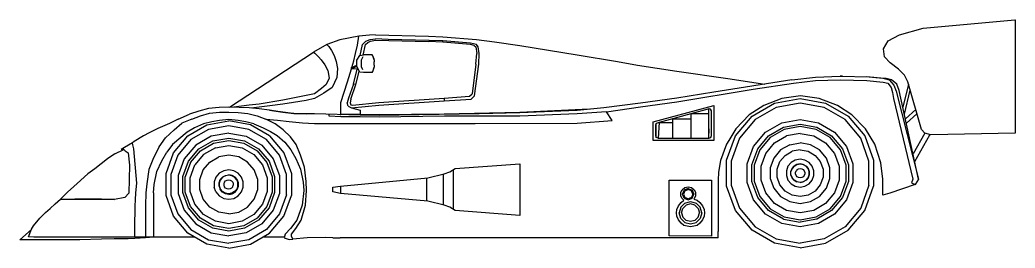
# Model space of a CAD drawing. Header units: millimetres. Extents: x 116290 to 180258, y 22146 to 121276.
# Drawn here: x 169542 to 174961, y 34162 to 35406 of the extents above; entities that cross this region are included whole.
import ezdxf

# ---------------------------------------------------------------- set-up
doc = ezdxf.new("R2010")
doc.units = ezdxf.units.MM

# ---------------------------------------------------------------- blocks, each defined once
blk = doc.blocks.new('A$C42EE5426')
for p, q in [((4789.5, 1163), (4919.3, 1198.6)), ((4789.5, 1163), (4919.3, 1198.6)), ((4919.3, 1198.6), (5417.1, 1244.2)), ((4919.3, 1198.6), (5417.1, 1244.2)), ((5417.1, 1244.2), (5419.4, 1244.2)), ((5417.1, 1244.2), (5419.4, 1244.2)), ((5419.4, 1244.2), (5419.4, 627.1)), ((5419.4, 1244.2), (5419.4, 627.1)), ((1846.1, 1154.9), (1741.5, 1134.9)), ((1838.1, 1107), (1846.1, 1154.9)), ((1903.6, 1161.4), (1846.1, 1154.9)), ((1937.1, 1163), (1903.6, 1161.4)), ((1907.7, 1137.4), (1937.1, 1140.1)), ((1937.1, 1163), (2224.3, 1155.4)), ((2006, 1137.6), (1937.1, 1140.1)), ((2224.3, 1155.4), (2303.2, 1152.2)), ((2303.2, 1152.2), (2486, 1136.9)), ((4728.7, 1129.9), (4789.5, 1163)), ((4728.7, 1129.9), (4789.5, 1163)), ((1671.3, 1110), (1599.4, 1068.9)), ((1741.5, 1134.9), (1671.3, 1110)), ((1671.3, 1110), (1681.7, 1099.5)), ((1681.7, 1099.5), (1697.7, 1077.7)), ((1828.1, 1061.4), (1838.1, 1107)), ((1853.5, 1050.6), (1866.2, 1109.5)), ((1883.3, 1128.1), (1866.2, 1109.5)), ((1869.2, 1052.6), (1881.2, 1110)), ((1881.2, 1110), (1894, 1121.3)), ((1883.3, 1128.1), (1907.7, 1137.4)), ((1894, 1121.3), (1909.3, 1128.6)), ((1909.3, 1128.6), (1937.1, 1132.9)), ((1937.1, 1132.9), (2224.3, 1126.3)), ((2303.2, 1129.9), (2006, 1137.6)), ((2303.2, 1123.6), (2224.3, 1126.3)), ((2303.2, 1123.6), (2303.2, 1129.9)), ((2452.9, 1117.1), (2303.2, 1129.9)), ((2452.9, 1110), (2303.2, 1123.6)), ((2486, 1109.3), (2452.9, 1117.1)), ((2473.3, 1105.3), (2452.9, 1110)), ((2473.3, 1105.3), (2483.4, 1097.3)), ((2483.4, 1097.3), (2488.4, 1061.4)), ((2486, 1136.9), (2584, 1124.1)), ((2496.1, 1097), (2486, 1109.3)), ((2501.1, 1061.4), (2496.1, 1097)), ((2584, 1124.1), (2722.1, 1104.5)), ((2722.1, 1104.5), (3034.7, 1053.6)), ((4703.3, 1086.7), (4728.7, 1129.9)), ((4703.3, 1086.7), (4728.7, 1129.9)), ((4708.3, 1043.6), (4703.3, 1086.7)), ((4708.3, 1043.6), (4703.3, 1086.7)), ((1142.1, 769), (1599.4, 1068.9)), ((1599.4, 1068.9), (1606.8, 1061.9)), ((1606.8, 1061.9), (1625.5, 1043.3)), ((1625.5, 1043.3), (1640.2, 1026.8)), ((1697.7, 1077.7), (1711.1, 1050.9)), ((1711.1, 1050.9), (1722.8, 1016.5)), ((1817.7, 1020.8), (1828.1, 1061.4)), ((1834.8, 1025), (1850.2, 1050.4)), ((1850.2, 1050.4), (1871.9, 1053.1)), ((1867.8, 1042.8), (1858.8, 1025)), ((1917.7, 1053.1), (1871.9, 1053.1)), ((1922, 1047.4), (1917.7, 1053.1)), ((1928.7, 1029.3), (1922, 1047.4)), ((1929.1, 1026.8), (1922, 1047.4)), ((2483.4, 1003), (2488.4, 1061.4)), ((2498.7, 1003), (2501.1, 1061.4)), ((3034.7, 1053.6), (3254.7, 1016.5)), ((4738.7, 1010.5), (4708.3, 1043.6)), ((4738.7, 1010.5), (4708.3, 1043.6)), ((1640.2, 1026.8), (1660.6, 998.5)), ((1660.6, 998.5), (1677.6, 968.1)), ((1722.8, 1016.5), (1730.1, 978.9)), ((1730.1, 978.9), (1726.5, 929.3)), ((1784.3, 906.4), (1805, 977.4)), ((1805, 983.9), (1834.8, 997.2)), ((1834.8, 990.7), (1805, 977.4)), ((1805, 977.4), (1805, 983.9)), ((1835.8, 974.9), (1805, 977.4)), ((1807.4, 984.7), (1817.7, 1020.8)), ((1834.8, 989.4), (1834.8, 1025)), ((1850.2, 959.1), (1834.8, 989.4)), ((1840.1, 978.9), (1835.8, 974.9)), ((1858.8, 1025), (1858.8, 989.4)), ((1858.8, 989.4), (1866, 974.3)), ((1922, 963.4), (1929.1, 986.7)), ((1922, 963.4), (1928.7, 984.2)), ((1929.1, 1026.8), (1928.7, 1029.3)), ((1928.7, 984.2), (1929.1, 986.7)), ((1929.1, 1026.8), (1929.4, 1016)), ((1929.4, 997.7), (1929.1, 986.7)), ((1929.4, 997.7), (1929.4, 1016)), ((2483.4, 1003), (2463, 840.2)), ((2475.7, 830.2), (2498.7, 1003)), ((3254.7, 1016.5), (3362.3, 997)), ((3362.3, 997), (3577.9, 963.9)), ((4784.5, 974.9), (4738.7, 1010.5)), ((4784.5, 974.9), (4738.7, 1010.5)), ((1684.7, 925.7), (1667.6, 892.1)), ((1677.6, 968.1), (1684.7, 925.7)), ((1726.5, 929.3), (1701, 875.8)), ((1816.1, 893.7), (1835.8, 974.9)), ((1828.8, 891.1), (1848.2, 963.6)), ((1835.8, 974.9), (1842.5, 974.9)), ((1871.9, 956.6), (1850.2, 959.1)), ((1917.7, 956.6), (1871.9, 956.6)), ((1917.7, 956.6), (1922, 963.4)), ((3577.9, 963.9), (3855.1, 925.2)), ((3855.1, 925.2), (4057, 893.7)), ((4202.8, 916.5), (4332.5, 931.8)), ((4332.5, 931.8), (4466.9, 936.8)), ((4479.3, 936.8), (4466.9, 936.8)), ((4466.9, 936.8), (4624.1, 934.3)), ((4475.3, 936.5), (4479.3, 936.8)), ((4706, 924.2), (4612, 934.3)), ((4624.1, 934.3), (4718, 924.2)), ((4706, 924.2), (4733.7, 916.5)), ((4718, 924.2), (4706, 924.2)), ((4746.1, 916.5), (4718, 924.2)), ((4817.6, 942), (4784.5, 974.9)), ((4817.6, 942), (4784.5, 974.9)), ((4835.3, 906.4), (4817.6, 942)), ((4835.3, 906.4), (4817.6, 942)), ((1642.5, 870.8), (1604.4, 840.2)), ((1667.6, 892.1), (1642.5, 870.8)), ((1701, 875.8), (1655.2, 845.5)), ((1746.8, 794.6), (1784.3, 906.4)), ((1816.1, 893.7), (1790, 817.4)), ((1802.7, 812.4), (1828.8, 891.1)), ((1828.8, 891.1), (1816.1, 893.7)), ((4202.8, 916.5), (3778.9, 850.5)), ((3992.2, 865.8), (4213.2, 898.7)), ((4213.2, 898.7), (4332.5, 914)), ((4332.5, 914), (4466.9, 916.5)), ((4466.9, 916.5), (4612, 914)), ((4612, 914), (4700.6, 903.9)), ((4700.6, 903.9), (4726, 898.7)), ((4726, 898.7), (4744.1, 875.8)), ((4733.7, 916.5), (4759.1, 888.6)), ((4744.1, 875.8), (4751.4, 848)), ((4776.2, 893.4), (4746.1, 916.5)), ((4759.1, 888.6), (4771.8, 855.5)), ((4788.9, 858.8), (4776.2, 893.4)), ((4839.4, 892.9), (4808.6, 768.5)), ((4908.9, 647.4), (4835.3, 906.4)), ((4908.9, 647.4), (4835.3, 906.4)), ((1604.4, 840.2), (1431.9, 806.9)), ((1604.4, 814.9), (1558.6, 805.4)), ((1655.2, 845.5), (1604.4, 814.9)), ((1790, 817.4), (1782.3, 792.1)), ((1954.8, 794.6), (2310.5, 817.4)), ((2310.5, 817.4), (2447.9, 827.7)), ((2310.5, 817.4), (2310.5, 802.1)), ((2447.9, 827.7), (2463, 840.2)), ((2458, 812.4), (2475.7, 830.2)), ((3577.9, 817.4), (3378.7, 790.1)), ((3577.9, 797.1), (3992.2, 865.8)), ((3778.9, 850.5), (3577.9, 817.4)), ((4149.6, 814.9), (4050.7, 776.8)), ((4109.5, 790.3), (4248.6, 814.9)), ((4251.3, 830.2), (4149.6, 814.9)), ((4248.6, 814.9), (4387.7, 790.3)), ((4352.9, 814.9), (4251.3, 830.2)), ((4451.9, 776.8), (4352.9, 814.9)), ((4751.4, 848), (4756.8, 814.9)), ((4756.8, 814.9), (4863.4, 375.6)), ((4771.8, 855.5), (4893.9, 375.6)), ((4893.9, 375.6), (4788.9, 858.8)), ((4817.3, 729.4), (4848.4, 861.1)), ((1027, 760.3), (973.9, 746.2)), ((1084.6, 767.3), (1027, 760.3)), ((1137, 769.3), (1084.6, 767.3)), ((1248, 764.3), (1137, 769.3)), ((1249, 779.1), (1165.8, 768)), ((1303.2, 759.5), (1248, 764.3)), ((1302.2, 785.3), (1249, 779.1)), ((1360.7, 775.6), (1259.1, 763.3)), ((1431.9, 806.9), (1302.2, 785.3)), ((1359.7, 752.7), (1303.2, 759.5)), ((1431.9, 784.6), (1360.7, 775.6)), ((1490.1, 794.6), (1431.9, 784.6)), ((1558.6, 805.4), (1490.1, 794.6)), ((1746.8, 728.9), (1746.8, 794.6)), ((1787.3, 774.3), (1782.3, 792.1)), ((1787.3, 774.3), (1805, 764.3)), ((1802.7, 812.4), (1797.7, 792.1)), ((1797.7, 792.1), (1802.7, 781.8)), ((1802.7, 781.8), (1810.4, 779.3)), ((1805, 764.3), (1955.1, 779.3)), ((1805, 764.3), (1853.5, 751.7)), ((1810.4, 779.3), (1954.8, 794.6)), ((1955.1, 779.3), (2310.5, 802.1)), ((2310.5, 802.1), (2458, 812.4)), ((3179.8, 764.8), (3034.7, 750.7)), ((3378.7, 790.1), (3179.8, 764.8)), ((3194.5, 743), (3378.7, 770.8)), ((3378.7, 770.8), (3577.9, 797.1)), ((3448.6, 688), (3778.9, 776.8)), ((3753.5, 759), (3481.7, 685.5)), ((3760.8, 757.7), (3753.5, 759)), ((3778.9, 776.8), (3778.9, 586.2)), ((4050.7, 776.8), (3971.8, 726.2)), ((3987.5, 719.9), (4109.5, 790.3)), ((4118.2, 766.5), (4003.9, 700.3)), ((4248.6, 789.6), (4118.2, 766.5)), ((4379, 766.5), (4248.6, 789.6)), ((4493.7, 700.3), (4379, 766.5)), ((4387.7, 790.3), (4509.7, 719.9)), ((4530.4, 726.2), (4451.9, 776.8)), ((861.9, 702.6), (922.7, 729.9)), ((973.9, 746.2), (922.7, 729.9)), ((935.4, 703.8), (982.6, 721.6)), ((982.6, 721.6), (1033.1, 736.4)), ((1033.1, 736.4), (1086.2, 741.2)), ((1086.2, 741.2), (1137, 741.2)), ((1137, 741.2), (1187.9, 738.7)), ((1187.9, 738.7), (1241.3, 734.4)), ((1241.3, 734.4), (1291.8, 721.6)), ((1291.8, 721.6), (1339, 703.8)), ((1359.7, 752.7), (1431.6, 740.7)), ((1404.5, 744.5), (1359.7, 752.7)), ((1473, 735.2), (1404.5, 744.5)), ((1431.6, 740.7), (1491.8, 734.4)), ((1491.8, 734.4), (1473, 735.2)), ((1491.8, 734.4), (1559.6, 732.7)), ((1527.5, 731.9), (1491.8, 734.4)), ((1559.6, 732.7), (1527.5, 731.9)), ((1603.4, 731.2), (1559.6, 732.7)), ((1603.4, 731.2), (1559.6, 732.7)), ((1853.5, 725.4), (1603.4, 731.2)), ((1684, 718.6), (1684, 729.2)), ((1747.2, 716.1), (1684, 718.6)), ((1744.2, 728.9), (1746.8, 729.2)), ((1853.5, 728.7), (1746.8, 728.9)), ((1853.5, 715.6), (1747.2, 716.1)), ((1853.5, 751.7), (1853.5, 728.7)), ((1954.8, 726.2), (1853.5, 728.7)), ((1955.8, 722.4), (1853.5, 725.4)), ((1955.8, 713.9), (1853.5, 715.6)), ((2310.5, 729.4), (1954.8, 726.2)), ((2500.1, 732.2), (1955.8, 722.4)), ((2311.9, 718.6), (1955.8, 713.9)), ((2722.1, 739.4), (2310.5, 729.4)), ((2495.7, 719.9), (2311.9, 718.6)), ((2721.7, 718.9), (2495.7, 719.9)), ((2721.7, 738.2), (2500.1, 732.2)), ((3034.7, 750.7), (2721.7, 738.2)), ((3034.7, 731.4), (2721.7, 718.9)), ((3100.5, 757), (2722.1, 739.4)), ((3194.5, 743), (3034.7, 731.4)), ((3224.9, 695.6), (3194.5, 743)), ((3556.2, 599), (3556.2, 705.6)), ((3556.2, 705.6), (3653.2, 705.3)), ((3653.2, 731.9), (3653.2, 599)), ((3750.8, 732.9), (3653.5, 731.9)), ((3750.8, 758.5), (3747.8, 757.5)), ((3750.8, 599), (3750.8, 758.5)), ((3766.2, 749), (3760.8, 757.7)), ((3766.2, 614.3), (3766.2, 749)), ((3896.6, 611.8), (3987.5, 719.9)), ((3971.8, 726.2), (3898.2, 649.9)), ((4509.7, 719.9), (4600.7, 611.8)), ((4604.3, 649.9), (4530.4, 726.2)), ((4878.5, 755), (4822.3, 705.1)), ((4827.7, 680.5), (4884.8, 732.4)), ((751.2, 651.4), (704.1, 627.6)), ((814.1, 679.8), (751.2, 651.4)), ((861.9, 702.6), (814.1, 679.8)), ((840.5, 644.7), (882, 680.3)), ((935.4, 703.8), (882, 680.3)), ((950.2, 656.4), (911.7, 632.9)), ((914.4, 612.1), (1018.7, 672.5)), ((1000.3, 677.3), (950.2, 656.4)), ((1044.8, 689), (1000.3, 677.3)), ((1018.7, 672.5), (1137, 693.3)), ((1137, 666.7), (1027.7, 647.4)), ((1086.2, 695.1), (1044.8, 689)), ((1137, 700.6), (1086.2, 695.1)), ((1187.9, 695.1), (1137, 700.6)), ((1255.7, 672.5), (1137, 693.3)), ((1246.7, 647.4), (1137, 666.7)), ((1229.6, 689), (1187.9, 695.1)), ((1273.8, 677.3), (1229.6, 689)), ((1360, 612.1), (1255.7, 672.5)), ((1273.8, 677.3), (1324.3, 656.4)), ((1324.3, 656.4), (1364.7, 636.1)), ((1389.5, 677.5), (1339, 703.8)), ((1339, 703.8), (1402.8, 698.1)), ((1433.6, 644.7), (1389.5, 677.5)), ((1402.8, 698.1), (1466.7, 690.3)), ((1466.7, 690.3), (1538.6, 683.8)), ((1538.6, 683.8), (1605.1, 679.3)), ((1605.1, 679.3), (2479.7, 679.3)), ((2479.7, 679.3), (3034.7, 680.3)), ((3034.7, 680.3), (3224.9, 695.6)), ((3448.6, 586.2), (3448.6, 688)), ((3465.6, 679.8), (3461.3, 670.2)), ((3461.3, 670.2), (3461.3, 614.3)), ((3465.3, 602.8), (3465.6, 679.8)), ((3481.7, 685.5), (3465.6, 679.8)), ((3481.7, 685.5), (3476.3, 599)), ((3481.7, 685.5), (3556.2, 685.5)), ((4003.9, 700.3), (3918.6, 599)), ((4060.7, 632.4), (4148.6, 683)), ((4077.1, 612.8), (4157.3, 659.2)), ((4148.6, 683), (4248.6, 700.6)), ((4157.3, 659.2), (4248.6, 675.3)), ((4248.6, 662.5), (4161.7, 647.2)), ((4248.6, 700.6), (4348.6, 683)), ((4248.6, 675.3), (4339.9, 659.2)), ((4335.5, 647.2), (4248.6, 662.5)), ((4339.9, 659.2), (4420.1, 612.8)), ((4348.6, 683), (4436.5, 632.4)), ((4578.6, 599), (4493.7, 700.3)), ((673, 611.3), (621.5, 581)), ((704.1, 627.6), (673, 611.3)), ((758.6, 551.6), (793.7, 600.8)), ((793.7, 600.8), (840.5, 644.7)), ((911.7, 632.9), (831.8, 564.9)), ((836.8, 520), (914.4, 612.1)), ((1027.7, 647.4), (931.4, 591.8)), ((1041.4, 609.8), (957.2, 561.2)), ((1137, 626.6), (1041.4, 609.8)), ((1050.5, 584.7), (1137, 600)), ((1137, 626.6), (1233, 609.8)), ((1137, 600), (1223.6, 584.7)), ((1233, 609.8), (1317.2, 561.2)), ((1343, 591.8), (1246.7, 647.4)), ((1360, 612.1), (1437.3, 520)), ((1364.7, 636.1), (1401.2, 613.1)), ((1401.2, 613.1), (1442.6, 577.5)), ((1474, 605.8), (1433.6, 644.7)), ((1504.5, 565.7), (1474, 605.8)), ((3461.3, 614.3), (3465.3, 602.8)), ((3476.3, 599), (3465.3, 602.8)), ((3476.3, 599), (3750.8, 599)), ((3750.8, 599), (3762.2, 602.8)), ((3752.5, 599.5), (3753.5, 649.9)), ((3762.2, 602.8), (3766.2, 614.3)), ((3848.4, 479.2), (3896.6, 611.8)), ((3898.2, 649.9), (3860.1, 586.2)), ((3918.6, 599), (3873.5, 474.7)), ((3995.5, 554.6), (4060.7, 632.4)), ((4017.6, 541.9), (4077.1, 612.8)), ((4085.5, 603), (4028.6, 535.6)), ((4161.7, 647.2), (4085.5, 603)), ((4109.9, 574), (4174.7, 611.3)), ((4248.6, 624.4), (4174.7, 611.3)), ((4248.6, 624.4), (4322.5, 611.3)), ((4322.5, 611.3), (4387.4, 574)), ((4411.8, 603), (4335.5, 647.2)), ((4468.6, 535.6), (4411.8, 603)), ((4420.1, 612.8), (4479.6, 541.9)), ((4436.5, 632.4), (4501.7, 554.6)), ((4623.7, 474.7), (4578.6, 599)), ((4600.7, 611.8), (4648.8, 479.2)), ((4655.1, 565.9), (4604.3, 649.9)), ((4928.3, 626.6), (4863.8, 514.8)), ((4873.1, 471.6), (4955.4, 618.1)), ((4927, 627.1), (4908.9, 647.4)), ((4927, 627.1), (4908.9, 647.4)), ((4959.7, 616.8), (4927, 627.1)), ((4959.7, 616.8), (4927, 627.1)), ((5419.4, 627.1), (4959.7, 616.8)), ((5419.4, 627.1), (4959.7, 616.8)), ((569.4, 549.4), (550.6, 537.6)), ((612.8, 574.7), (569.4, 549.4)), ((621.5, 581), (612.8, 574.7)), ((615.5, 563.7), (612.8, 574.7)), ((619.8, 540.9), (615.5, 563.7)), ((758.6, 551.6), (727.2, 492.5)), ((831.8, 564.9), (799.4, 523.6)), ((931.4, 591.8), (859.9, 506.5)), ((957.2, 561.2), (894.7, 486.7)), ((974.2, 540.6), (1050.5, 584.7)), ((982.9, 530.6), (1055.1, 572.2)), ((1064.2, 547.1), (1000, 510)), ((1055.1, 572.2), (1137, 586.5)), ((1064.2, 547.1), (1137, 559.9)), ((1137, 586.5), (1219.3, 572.2)), ((1137, 559.9), (1210.3, 547.1)), ((1210.3, 547.1), (1274.4, 510)), ((1219.3, 572.2), (1291.5, 530.6)), ((1223.6, 584.7), (1299.9, 540.6)), ((1317.2, 561.2), (1379.8, 486.7)), ((1414.2, 506.5), (1343, 591.8)), ((1442.6, 577.5), (1475, 536.1)), ((1528.2, 506.5), (1504.5, 565.7)), ((3778.9, 586.2), (3448.6, 586.2)), ((3847.4, 565.9), (3814.3, 477.2)), ((3860.1, 586.2), (3847.4, 565.9)), ((3961.1, 459.4), (3995.5, 554.6)), ((4061.7, 516.5), (4109.9, 574)), ((4192.1, 563.7), (4142.6, 535.1)), ((4192.1, 563.7), (4248.6, 573.7)), ((4305.1, 563.7), (4248.6, 573.7)), ((4354.9, 535.1), (4305.1, 563.7)), ((4387.4, 574), (4435.5, 516.5)), ((4501.7, 554.6), (4536.5, 459.4)), ((4687.9, 464.4), (4655.1, 565.9)), ((516.2, 514.3), (476.4, 486.7)), ((516.2, 514.3), (566, 537.6)), ((566, 537.6), (550.6, 537.6)), ((566, 537.6), (573, 531.1)), ((573, 531.1), (589.7, 519.5)), ((589.7, 519.5), (596.4, 452.8)), ((636.6, 353.8), (619.8, 540.9)), ((727.2, 492.5), (702.1, 428.8)), ((772.6, 476.2), (799.4, 523.6)), ((795.7, 406.7), (836.8, 520)), ((859.9, 506.5), (822.1, 402.2)), ((917.7, 473.2), (974.2, 540.6)), ((929.4, 466.6), (982.9, 530.6)), ((1000, 510), (952.5, 453.3)), ((1034.4, 469.1), (1082.5, 497)), ((1137, 506.5), (1082.5, 497)), ((1191.9, 497), (1137, 506.5)), ((1240, 469.1), (1191.9, 497)), ((1274.4, 510), (1321.9, 453.3)), ((1291.5, 530.6), (1345, 466.6)), ((1299.9, 540.6), (1356.7, 473.2)), ((1452.3, 402.2), (1414.2, 506.5)), ((1437.3, 520), (1478.7, 406.7)), ((1475, 536.1), (1501.8, 489)), ((1501.8, 489), (1528.2, 429.8)), ((1550.3, 441.6), (1528.2, 506.5)), ((3985.8, 454.8), (4017.6, 541.9)), ((4028.6, 535.6), (3998.5, 452.6)), ((4036, 446.1), (4061.7, 516.5)), ((4105.5, 491.2), (4086.1, 437.3)), ((4142.6, 535.1), (4105.5, 491.2)), ((4138.6, 472.2), (4167, 505.8)), ((4167, 505.8), (4205.1, 527.8)), ((4248.6, 535.6), (4205.1, 527.8)), ((4248.6, 535.6), (4292.1, 527.8)), ((4292.1, 527.8), (4330.2, 505.8)), ((4330.2, 505.8), (4358.6, 472.2)), ((4391.7, 491.2), (4354.9, 535.1)), ((4411.1, 437.3), (4391.7, 491.2)), ((4435.5, 516.5), (4461.2, 446.1)), ((4498.7, 452.6), (4468.6, 535.6)), ((4479.6, 541.9), (4511.4, 454.8)), ((476.4, 486.7), (407.5, 432.8)), ((596.4, 452.8), (592.4, 300.1)), ((745.9, 417), (772.6, 476.2)), ((894.7, 486.7), (861.2, 395.2)), ((887.6, 390.7), (917.7, 473.2)), ((929.4, 466.6), (900.7, 388.2)), ((927.1, 383.6), (952.5, 453.3)), ((998.6, 426.5), (1034.4, 469.1)), ((1275.8, 426.5), (1240, 469.1)), ((1321.9, 453.3), (1347.3, 383.6)), ((1345, 466.6), (1373.4, 388.2)), ((1356.7, 473.2), (1386.8, 390.7)), ((1379.8, 486.7), (1412.9, 395.2)), ((1558.6, 363.6), (1550.3, 441.6)), ((2369.7, 433.3), (2722.1, 459.4)), ((2722.1, 459.4), (2722.1, 178.3)), ((3814.3, 477.2), (3804.3, 413.7)), ((3848.4, 338), (3848.4, 479.2)), ((3873.5, 474.7), (3873.5, 342.5)), ((3961.1, 357.8), (3961.1, 459.4)), ((3985.8, 362.3), (3985.8, 454.8)), ((3998.5, 452.6), (3998.5, 364.3)), ((4036, 371.1), (4036, 446.1)), ((4086.1, 437.3), (4086.1, 379.9)), ((4123.6, 430.5), (4138.6, 472.2)), ((4182.7, 446.6), (4173.7, 421.8)), ((4199.8, 466.9), (4182.7, 446.6)), ((4198.5, 417.5), (4204.8, 434)), ((4204.8, 434), (4198.5, 417.5)), ((4222.5, 480.2), (4199.8, 466.9)), ((4204.8, 434), (4215.8, 447.6)), ((4215.8, 447.6), (4204.8, 434)), ((4215.8, 447.6), (4231.2, 456.4)), ((4231.2, 456.4), (4215.8, 447.6)), ((4248.6, 484.7), (4222.5, 480.2)), ((4231.2, 456.4), (4248.6, 459.4)), ((4248.6, 459.4), (4231.2, 456.4)), ((4239.9, 432.5), (4248.6, 434)), ((4274.7, 480.2), (4248.6, 484.7)), ((4248.6, 459.4), (4266, 456.4)), ((4266, 456.4), (4248.6, 459.4)), ((4248.6, 434), (4257.3, 432.5)), ((4266, 456.4), (4281.4, 447.6)), ((4281.4, 447.6), (4266, 456.4)), ((4297.8, 466.9), (4274.7, 480.2)), ((4281.4, 447.6), (4292.7, 434)), ((4292.7, 434), (4281.4, 447.6)), ((4292.7, 434), (4298.8, 417.5)), ((4298.8, 417.5), (4292.7, 434)), ((4314.5, 446.6), (4297.8, 466.9)), ((4323.8, 421.8), (4314.5, 446.6)), ((4358.6, 472.2), (4373.6, 430.5)), ((4411.1, 379.9), (4411.1, 437.3)), ((4461.2, 446.1), (4461.2, 371.1)), ((4498.7, 364.3), (4498.7, 452.6)), ((4511.4, 454.8), (4511.4, 362.3)), ((4536.5, 459.4), (4536.5, 357.8)), ((4623.7, 342.5), (4623.7, 474.7)), ((4648.8, 479.2), (4648.8, 338)), ((4698.3, 375.6), (4687.9, 464.4)), ((369.8, 404.2), (312.3, 352.8)), ((407.5, 432.8), (369.8, 404.2)), ((702.1, 428.8), (691.1, 350.8)), ((731.2, 346), (745.9, 417)), ((795.7, 286.3), (795.7, 406.7)), ((822.1, 402.2), (822.1, 291.1)), ((861.2, 395.2), (861.2, 297.9)), ((887.6, 302.6), (887.6, 390.7)), ((900.7, 304.9), (900.7, 388.2)), ((927.1, 309.4), (927.1, 383.6)), ((979.6, 374.4), (998.6, 426.5)), ((1067.8, 386.6), (1058.5, 360.6)), ((1085.6, 408), (1067.8, 386.6)), ((1109.6, 421.8), (1085.6, 408)), ((1090.9, 373.4), (1102.9, 387.4)), ((1104.1, 385.9), (1092.7, 372.4)), ((1102.9, 387.4), (1119, 396.7)), ((1119.1, 394.7), (1104.1, 385.9)), ((1137, 426.5), (1109.6, 421.8)), ((1119, 396.7), (1137, 399.9)), ((1136.5, 397.7), (1119.1, 394.7)), ((1153.9, 394.7), (1136.5, 397.7)), ((1164.5, 421.8), (1137, 426.5)), ((1155.4, 396.7), (1137, 399.9)), ((1169.3, 385.9), (1153.9, 394.7)), ((1171.5, 387.4), (1155.4, 396.7)), ((1188.5, 408), (1164.5, 421.8)), ((1180.7, 372.4), (1169.3, 385.9)), ((1183.2, 373.4), (1171.5, 387.4)), ((1206.6, 386.6), (1188.5, 408)), ((1215.9, 360.6), (1206.6, 386.6)), ((1294.8, 374.4), (1275.8, 426.5)), ((1347.3, 383.6), (1347.3, 309.4)), ((1373.4, 388.2), (1373.4, 304.9)), ((1386.8, 390.7), (1386.8, 302.6)), ((1412.9, 395.2), (1412.9, 297.9)), ((1452.3, 291.1), (1452.3, 402.2)), ((1478.7, 406.7), (1478.7, 286.3)), ((1528.2, 429.8), (1543.2, 358.8)), ((1746.2, 337), (2221.3, 383.9)), ((2215.9, 255.5), (2215.9, 383.1)), ((2221.3, 383.9), (2311.2, 404.2)), ((2304.2, 402.4), (2304.2, 236.5)), ((2311.2, 404.2), (2340.6, 416)), ((2340.6, 416), (2369.7, 433.3)), ((2362, 210.4), (2362, 428.5)), ((3804.3, 413.7), (3802.6, 370.3)), ((4086.1, 379.9), (4105.5, 326)), ((4123.6, 386.4), (4123.6, 430.5)), ((4138.6, 345), (4123.6, 386.4)), ((4173.7, 421.8), (4173.7, 395.4)), ((4173.7, 395.4), (4182.7, 370.3)), ((4198.5, 399.7), (4198.5, 417.5)), ((4198.5, 399.7), (4198.5, 417.5)), ((4204.8, 383.1), (4198.5, 399.7)), ((4198.5, 399.7), (4204.8, 383.1)), ((4215.8, 369.6), (4204.8, 383.1)), ((4215.8, 369.6), (4204.8, 383.1)), ((4223.5, 413), (4226.5, 421.2)), ((4223.5, 404.2), (4223.5, 413)), ((4226.5, 395.9), (4223.5, 404.2)), ((4232.2, 428), (4226.5, 421.2)), ((4232.2, 389.2), (4226.5, 395.9)), ((4232.2, 428), (4239.9, 432.5)), ((4239.9, 384.6), (4232.2, 389.2)), ((4248.6, 383.1), (4239.9, 384.6)), ((4257.3, 384.6), (4248.6, 383.1)), ((4257.3, 432.5), (4265, 428)), ((4265, 389.2), (4257.3, 384.6)), ((4265, 428), (4270.7, 421.2)), ((4270.7, 395.9), (4265, 389.2)), ((4270.7, 421.2), (4273.7, 413)), ((4273.7, 404.2), (4270.7, 395.9)), ((4273.7, 413), (4273.7, 404.2)), ((4292.7, 383.1), (4281.4, 369.6)), ((4281.4, 369.6), (4292.7, 383.1)), ((4298.8, 399.7), (4292.7, 383.1)), ((4292.7, 383.1), (4298.8, 399.7)), ((4298.8, 417.5), (4298.8, 399.7)), ((4298.8, 399.7), (4298.8, 417.5)), ((4314.5, 370.3), (4323.8, 395.4)), ((4323.8, 395.4), (4323.8, 421.8)), ((4373.6, 386.4), (4358.6, 345)), ((4373.6, 430.5), (4373.6, 386.4)), ((4391.7, 326), (4411.1, 379.9)), ((293.5, 335.2), (258.4, 305.2)), ((312.3, 352.8), (293.5, 335.2)), ((631.5, 300.9), (636.6, 353.8)), ((691.1, 350.8), (686, 301.6)), ((728.2, 301.6), (731.2, 346)), ((979.6, 318.7), (979.6, 374.4)), ((1058.5, 360.6), (1058.5, 332.7)), ((1067.8, 306.7), (1058.5, 332.7)), ((1084.6, 355.8), (1090.9, 373.4)), ((1084.6, 337.3), (1084.6, 355.8)), ((1084.6, 337.3), (1090.9, 319.9)), ((1086.7, 355.8), (1092.7, 372.4)), ((1086.7, 338), (1086.7, 355.8)), ((1092.7, 321.5), (1086.7, 338)), ((1111.4, 351.3), (1114.8, 359.6)), ((1111.4, 342.6), (1111.4, 351.3)), ((1114.8, 334.3), (1111.4, 342.6)), ((1114.8, 359.6), (1120.1, 366.4)), ((1120.1, 327.5), (1114.8, 334.3)), ((1120.1, 366.4), (1127.8, 370.9)), ((1127.8, 323), (1120.1, 327.5)), ((1127.8, 370.9), (1136.5, 372.4)), ((1136.5, 372.4), (1145.2, 370.9)), ((1145.2, 370.9), (1152.9, 366.4)), ((1152.9, 327.5), (1145.2, 323)), ((1152.9, 366.4), (1158.6, 359.6)), ((1158.6, 334.3), (1152.9, 327.5)), ((1158.6, 359.6), (1161.6, 351.3)), ((1158.6, 334.3), (1161.6, 342.6)), ((1161.6, 351.3), (1161.6, 342.6)), ((1180.7, 372.4), (1186.7, 355.8)), ((1186.7, 338), (1180.7, 321.5)), ((1189.5, 355.8), (1183.2, 373.4)), ((1183.2, 319.9), (1189.5, 337.3)), ((1186.7, 338), (1186.7, 355.8)), ((1189.5, 337.3), (1189.5, 355.8)), ((1206.6, 306.7), (1215.9, 332.7)), ((1215.9, 332.7), (1215.9, 360.6)), ((1294.8, 318.7), (1294.8, 374.4)), ((1543.2, 358.8), (1545.9, 314.4)), ((1560.3, 314.4), (1558.6, 363.6)), ((1703.4, 306.2), (1704.4, 332.2)), ((1704.4, 332.2), (1746.2, 337)), ((1745.8, 336.7), (1745.2, 298.6)), ((3536.2, 370.3), (3766.2, 370.3)), ((3536.2, 66.2), (3536.2, 370.3)), ((3606, 317.2), (3621.4, 329.7)), ((3621.4, 329.7), (3639.1, 335)), ((3639.1, 335), (3656.9, 329.7)), ((3656.9, 329.7), (3671.9, 317.2)), ((3766.2, 370.3), (3766.2, 65.9)), ((3802.6, 370.3), (3803.3, 91)), ((3896.6, 205.4), (3848.4, 338)), ((3873.5, 342.5), (3918.6, 218.1)), ((3995.5, 262.5), (3961.1, 357.8)), ((4017.6, 275.3), (3985.8, 362.3)), ((3998.5, 364.3), (4028.6, 281.6)), ((4061.7, 300.6), (4036, 371.1)), ((4105.5, 326), (4142.6, 282.1)), ((4167, 311.2), (4138.6, 345)), ((4182.7, 370.3), (4199.8, 350.3)), ((4199.8, 350.3), (4222.5, 337)), ((4231.2, 360.8), (4215.8, 369.6)), ((4215.8, 369.6), (4231.2, 360.8)), ((4222.5, 337), (4248.6, 332.2)), ((4248.6, 357.8), (4231.2, 360.8)), ((4248.6, 357.8), (4231.2, 360.8)), ((4266, 360.8), (4248.6, 357.8)), ((4248.6, 357.8), (4266, 360.8)), ((4248.6, 332.2), (4274.7, 337)), ((4281.4, 369.6), (4266, 360.8)), ((4281.4, 369.6), (4266, 360.8)), ((4274.7, 337), (4297.8, 350.3)), ((4297.8, 350.3), (4314.5, 370.3)), ((4358.6, 345), (4330.2, 311.2)), ((4354.9, 282.1), (4391.7, 326)), ((4461.2, 371.1), (4435.5, 300.6)), ((4468.6, 281.6), (4498.7, 364.3)), ((4511.4, 362.3), (4479.6, 275.3)), ((4536.5, 357.8), (4501.7, 262.5)), ((4623.7, 342.5), (4578.6, 218.1)), ((4600.7, 205.4), (4648.8, 338)), ((4699.6, 332.2), (4698.3, 375.6)), ((4698.3, 289.1), (4699.6, 332.2)), ((4876.1, 347.5), (4736.4, 299.4)), ((4863.4, 375.6), (4855.7, 355.3)), ((4855.7, 355.3), (4876.1, 347.5)), ((4893.9, 375.6), (4876.1, 347.5)), ((258.4, 305.2), (221, 267.5)), ((571, 275.3), (515.2, 265)), ((592.4, 300.1), (571, 275.3)), ((629.2, 263.5), (631.5, 300.9)), ((686, 301.6), (684, 231.9)), ((728.2, 301.6), (728.2, 59.9)), ((836.8, 173.3), (795.7, 286.3)), ((822.1, 291.1), (859.9, 186.6)), ((861.2, 297.9), (894.7, 206.6)), ((917.7, 219.9), (887.6, 302.6)), ((929.4, 226.7), (900.7, 304.9)), ((952.5, 240), (927.1, 309.4)), ((998.6, 266.5), (979.6, 318.7)), ((1067.8, 306.7), (1085.6, 285.3)), ((1085.6, 285.3), (1109.6, 271.3)), ((1102.9, 305.7), (1090.9, 319.9)), ((1104.1, 308), (1092.7, 321.5)), ((1119, 296.4), (1102.9, 305.7)), ((1119.1, 299.2), (1104.1, 308)), ((1109.6, 271.3), (1137, 266.5)), ((1137, 293.1), (1119, 296.4)), ((1136.5, 296.2), (1119.1, 299.2)), ((1136.5, 321.5), (1127.8, 323)), ((1145.2, 323), (1136.5, 321.5)), ((1153.9, 299.2), (1136.5, 296.2)), ((1137, 293.1), (1155.4, 296.4)), ((1137, 266.5), (1164.5, 271.3)), ((1169.3, 308), (1153.9, 299.2)), ((1155.4, 296.4), (1171.5, 305.7)), ((1164.5, 271.3), (1188.5, 285.3)), ((1180.7, 321.5), (1169.3, 308)), ((1171.5, 305.7), (1183.2, 319.9)), ((1188.5, 285.3), (1206.6, 306.7)), ((1275.8, 266.5), (1294.8, 318.7)), ((1347.3, 309.4), (1321.9, 240)), ((1373.4, 304.9), (1345, 226.7)), ((1386.8, 302.6), (1356.7, 219.9)), ((1412.9, 297.9), (1379.8, 206.6)), ((1452.3, 291.1), (1414.2, 186.6)), ((1437.3, 173.3), (1478.7, 286.3)), ((1545.9, 314.4), (1537.6, 234.4)), ((1555.9, 234.4), (1560.3, 314.4)), ((1745.5, 298.6), (1703.4, 306.2)), ((2221.3, 255.3), (1745.5, 298.6)), ((3598.3, 304.4), (3606, 317.2)), ((3598.3, 284.1), (3598.3, 304.4)), ((3606, 271.3), (3598.3, 284.1)), ((3616.1, 261.3), (3606, 271.3)), ((3608.7, 294.4), (3617.4, 315.7)), ((3617.4, 272.8), (3608.7, 294.4)), ((3621.1, 312.2), (3613.7, 294.4)), ((3613.7, 294.4), (3621.1, 276.3)), ((3639.1, 324.7), (3617.4, 315.7)), ((3617.4, 272.8), (3639.1, 263.8)), ((3621.1, 312.2), (3639.1, 319.7)), ((3639.1, 268.8), (3621.1, 276.3)), ((3639.1, 324.7), (3660.5, 315.7)), ((3656.9, 312.2), (3639.1, 319.7)), ((3656.9, 276.3), (3639.1, 268.8)), ((3639.1, 263.8), (3660.5, 272.8)), ((3664.5, 294.4), (3656.9, 312.2)), ((3664.5, 294.4), (3656.9, 276.3)), ((3660.5, 315.7), (3669.6, 294.4)), ((3660.5, 272.8), (3669.6, 294.4)), ((3671.9, 271.3), (3669.6, 266.3)), ((3671.9, 317.2), (3679.6, 304.4)), ((3679.6, 284.1), (3671.9, 271.3)), ((3679.6, 304.4), (3679.6, 284.1)), ((4077.1, 204.4), (4017.6, 275.3)), ((4028.6, 281.6), (4085.5, 213.9)), ((4109.9, 243.2), (4061.7, 300.6)), ((4142.6, 282.1), (4192.1, 253.5)), ((4205.1, 289.1), (4167, 311.2)), ((4248.6, 281.6), (4205.1, 289.1)), ((4292.1, 289.1), (4248.6, 281.6)), ((4330.2, 311.2), (4292.1, 289.1)), ((4305.1, 253.5), (4354.9, 282.1)), ((4435.5, 300.6), (4387.4, 243.2)), ((4411.8, 213.9), (4468.6, 281.6)), ((4479.6, 275.3), (4420.1, 204.4)), ((4736.4, 299.4), (4698.3, 289.1)), ((164.5, 216.6), (192.2, 241.5)), ((192.2, 241.5), (221, 267.5)), ((221, 267.5), (298.6, 267.5)), ((269.1, 267.5), (298.6, 267.5)), ((298.6, 267.5), (332.3, 266.3)), ((332.3, 266.3), (298.6, 267.5)), ((332.3, 266.3), (445, 266.3)), ((445, 266.3), (332.3, 266.3)), ((445, 266.3), (515.2, 265)), ((515.2, 265), (445, 266.3)), ((626.5, 109.1), (627.9, 231.4)), ((627.9, 231.4), (629.2, 263.5)), ((684, 231.9), (683.7, 164.7)), ((974.2, 152.5), (917.7, 219.9)), ((982.9, 162.7), (929.4, 226.7)), ((1000, 183), (952.5, 240)), ((1034.4, 223.9), (998.6, 266.5)), ((1082.5, 196.3), (1034.4, 223.9)), ((1191.9, 196.3), (1240, 223.9)), ((1240, 223.9), (1275.8, 266.5)), ((1321.9, 240), (1274.4, 183)), ((1345, 226.7), (1291.5, 162.7)), ((1356.7, 219.9), (1299.9, 152.5)), ((1537.6, 234.4), (1507.5, 153)), ((1532.5, 153), (1555.9, 234.4)), ((2311.2, 234.9), (2221.3, 255.3)), ((2340.6, 223.4), (2311.2, 234.9)), ((2369.7, 205.9), (2340.6, 223.4)), ((3577.9, 210.4), (3585.6, 230.7)), ((3585.6, 230.7), (3601, 248.5)), ((3599, 223.2), (3590.7, 192.6)), ((3599, 223.2), (3621.4, 245.5)), ((3601, 248.5), (3616.1, 261.3)), ((3603.4, 192.6), (3610, 216.9)), ((3627.8, 234.4), (3610, 216.9)), ((3621.4, 245.5), (3651.8, 253.5)), ((3651.8, 241), (3627.8, 234.4)), ((3651.8, 253.5), (3682.3, 245.5)), ((3675.9, 234.4), (3651.8, 241)), ((3669.6, 266.3), (3687.3, 261.3)), ((3693.6, 216.9), (3675.9, 234.4)), ((3682.3, 245.5), (3704.7, 223.2)), ((3687.3, 261.3), (3702.7, 248.5)), ((3693.6, 216.9), (3700, 192.6)), ((3702.7, 248.5), (3717.7, 230.7)), ((3712.7, 192.6), (3704.7, 223.2)), ((3717.7, 230.7), (3725.4, 210.4)), ((3918.6, 218.1), (4003.9, 116.6)), ((4060.7, 184.8), (3995.5, 262.5)), ((4174.7, 205.6), (4109.9, 243.2)), ((4192.1, 253.5), (4248.6, 243.5)), ((4248.6, 243.5), (4305.1, 253.5)), ((4387.4, 243.2), (4322.5, 205.6)), ((4501.7, 262.5), (4436.5, 184.8)), ((4578.6, 218.1), (4493.7, 116.6)), ((73.6, 121.6), (108, 162.7)), ((108, 162.7), (139.7, 194.1)), ((139.7, 194.1), (164.5, 216.6)), ((683.7, 164.7), (683.7, 59.9)), ((914.4, 81), (836.8, 173.3)), ((859.9, 186.6), (931.4, 101.3)), ((894.7, 206.6), (957.2, 132.1)), ((1055.1, 121.1), (982.9, 162.7)), ((1064.2, 146.2), (1000, 183)), ((1137, 186.6), (1082.5, 196.3)), ((1137, 186.6), (1191.9, 196.3)), ((1274.4, 183), (1210.3, 146.2)), ((1291.5, 162.7), (1219.3, 121.1)), ((1379.8, 206.6), (1317.2, 132.1)), ((1414.2, 186.6), (1343, 101.3)), ((1360, 81), (1437.3, 173.3)), ((2722.1, 178.3), (2369.7, 205.9)), ((3575.6, 192.6), (3577.9, 210.4)), ((3577.9, 174.8), (3575.6, 192.6)), ((3585.6, 154.5), (3577.9, 174.8)), ((3599, 162.2), (3590.7, 192.6)), ((3603.4, 192.6), (3610, 168.5)), ((3627.8, 150.9), (3610, 168.5)), ((3675.9, 150.9), (3693.6, 168.5)), ((3693.6, 168.5), (3700, 192.6)), ((3712.7, 192.6), (3704.7, 162.2)), ((3725.4, 174.8), (3717.7, 154.5)), ((3725.4, 210.4), (3728.1, 192.6)), ((3728.1, 192.6), (3725.4, 174.8)), ((3987.5, 97.3), (3896.6, 205.4)), ((4148.6, 134.1), (4060.7, 184.8)), ((4157.3, 158), (4077.1, 204.4)), ((4085.5, 213.9), (4161.7, 169.8)), ((4161.7, 169.8), (4248.6, 154.5)), ((4248.6, 192.6), (4174.7, 205.6)), ((4322.5, 205.6), (4248.6, 192.6)), ((4248.6, 154.5), (4335.5, 169.8)), ((4335.5, 169.8), (4411.8, 213.9)), ((4420.1, 204.4), (4339.9, 158)), ((4436.5, 184.8), (4348.6, 134.1)), ((4509.7, 97.3), (4600.7, 205.4)), ((63.2, 102.6), (73.6, 121.6)), ((626.5, 59.2), (626.5, 109.1)), ((957.2, 132.1), (1041.4, 83.5)), ((1050.5, 108.6), (974.2, 152.5)), ((1137, 93.3), (1050.5, 108.6)), ((1137, 106.6), (1055.1, 121.1)), ((1137, 133.1), (1064.2, 146.2)), ((1210.3, 146.2), (1137, 133.1)), ((1219.3, 121.1), (1137, 106.6)), ((1223.6, 108.6), (1137, 93.3)), ((1299.9, 152.5), (1223.6, 108.6)), ((1317.2, 132.1), (1233, 83.5)), ((1507.5, 153), (1473.7, 107.3)), ((1501.8, 107.3), (1532.5, 153)), ((3601, 136.7), (3585.6, 154.5)), ((3621.4, 139.9), (3599, 162.2)), ((3616.1, 124.1), (3601, 136.7)), ((3651.8, 116.3), (3616.1, 124.1)), ((3621.4, 139.9), (3651.8, 131.6)), ((3651.8, 144.4), (3627.8, 150.9)), ((3675.9, 150.9), (3651.8, 144.4)), ((3651.8, 131.6), (3682.3, 139.9)), ((3687.3, 124.1), (3651.8, 116.3)), ((3704.7, 162.2), (3682.3, 139.9)), ((3702.7, 136.7), (3687.3, 124.1)), ((3717.7, 154.5), (3702.7, 136.7)), ((4003.9, 116.6), (4118.2, 50.7)), ((4248.6, 116.3), (4148.6, 134.1)), ((4157.3, 158), (4248.6, 141.9)), ((4339.9, 158), (4248.6, 141.9)), ((4348.6, 134.1), (4248.6, 116.3)), ((4493.7, 116.6), (4379, 50.7)), ((0, 45.6), (62.9, 101.3)), ((47.1, 60.7), (63.2, 102.6)), ((76.2, 60.4), (47.1, 60.7)), ((211.3, 60.4), (76.2, 60.4)), ((252.4, 59.2), (211.3, 60.4)), ((655.3, 59.2), (252.4, 59.2)), ((684, 55.7), (626.5, 52.2)), ((683.7, 59.9), (655.3, 59.2)), ((728.2, 59.9), (683.7, 59.9)), ((728.2, 59.9), (684, 55.7)), ((728.2, 60.7), (949.8, 60.7)), ((1018.7, 20.8), (914.4, 81)), ((931.4, 101.3), (1027.7, 45.9)), ((1041.4, 83.5), (1137, 66.4)), ((1233, 83.5), (1137, 66.4)), ((1343, 101.3), (1246.7, 45.9)), ((1255.7, 20.8), (1360, 81)), ((1324.9, 60.7), (1440.9, 60.7)), ((1444.6, 76.5), (1439.9, 56.4)), ((1439.9, 56.4), (1465.7, 47.1)), ((1473.7, 107.3), (1444.6, 76.5)), ((1479.1, 76.5), (1501.8, 107.3)), ((1479.1, 64.4), (1479.1, 76.5)), ((1486.7, 49.6), (1479.1, 64.4)), ((1564.3, 55.2), (1486.7, 49.6)), ((1662.9, 57.2), (1564.3, 55.2)), ((1703.4, 56.7), (1662.9, 57.2)), ((1703.4, 56.7), (1744.5, 56.7)), ((3536.2, 55.9), (1744.5, 56.7)), ((3766.2, 65.9), (3536.2, 66.2)), ((3803.3, 55.9), (3536.2, 55.9)), ((3803.3, 55.9), (3803.3, 91)), ((4109.5, 26.6), (3987.5, 97.3)), ((4387.7, 26.6), (4509.7, 97.3)), ((326, 45.6), (0, 45.6)), ((445, 48.1), (326, 45.6)), ((513.5, 49.9), (445, 48.1)), ((590.4, 50.9), (513.5, 49.9)), ((626.5, 52.2), (590.4, 50.9)), ((1137, 0), (1018.7, 20.8)), ((1027.7, 45.9), (1137, 26.6)), ((1246.7, 45.9), (1137, 26.6)), ((1137, 0), (1255.7, 20.8)), ((1465.7, 47.1), (1486.7, 49.6)), ((4248.6, 2.3), (4109.5, 26.6)), ((4118.2, 50.7), (4248.6, 27.6)), ((4379, 50.7), (4248.6, 27.6)), ((4248.6, 2.3), (4387.7, 26.6))]:
    blk.add_line(p, q)

msp = doc.modelspace()

# ---------------------------------------------------------------- block references
msp.add_blockref('A$C42EE5426', (169541.6, 34161.5))

doc.saveas('drawing.dxf')
